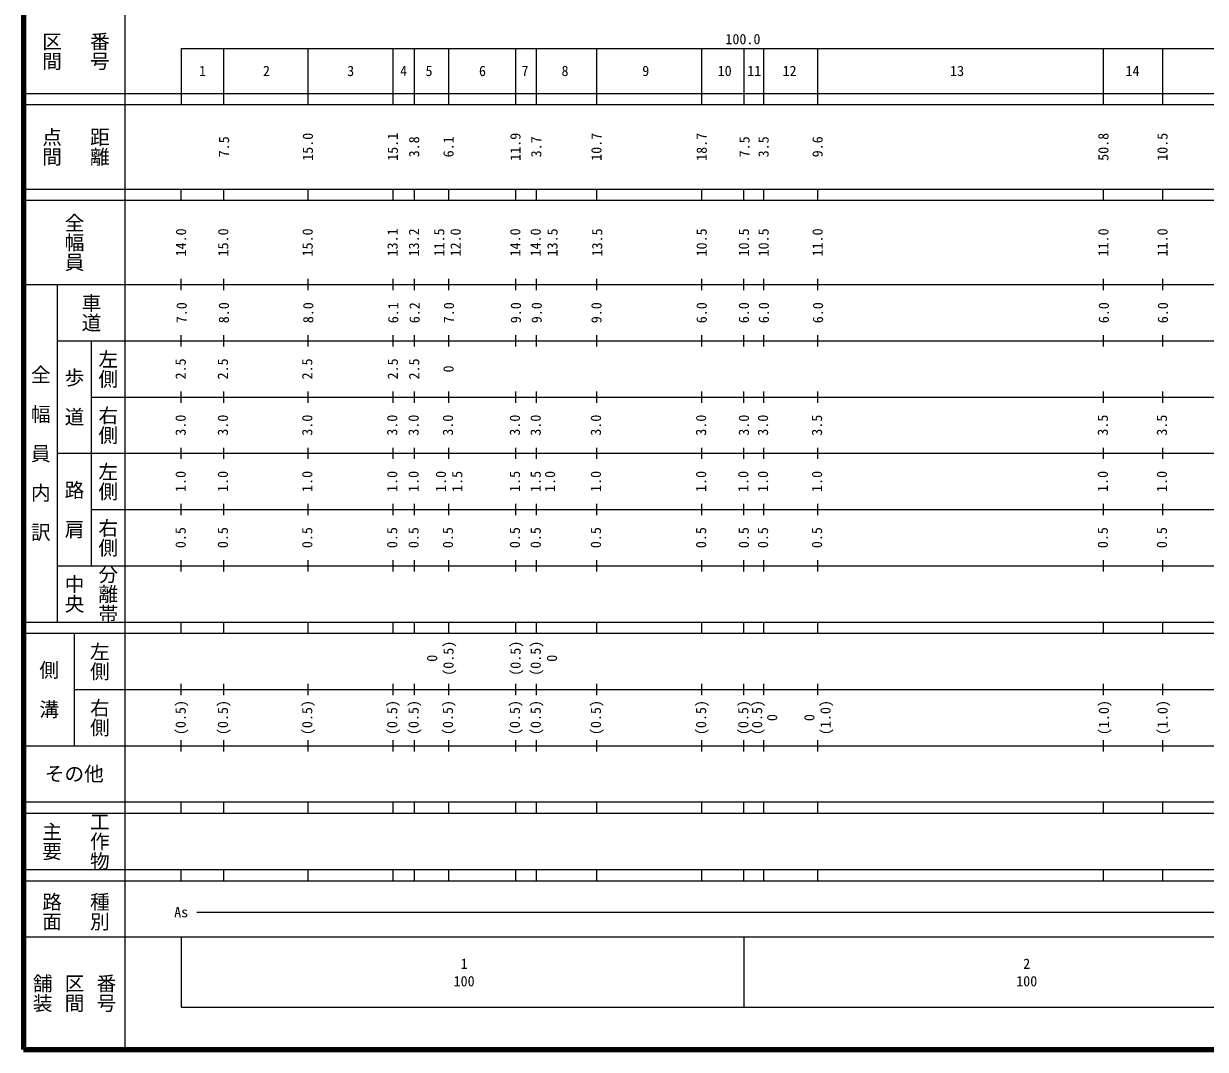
# Model space of a CAD drawing. Units: millimetres on the paper, enlarged 1000 times. Extents: x 40000 to 680000, y 20000 to 380000.
# Drawn here: x 40000 to 250038, y 20000 to 202409 of the extents above; entities that cross this region are included whole.
import ezdxf
from ezdxf.enums import TextEntityAlignment as Align

# ---------------------------------------------------------------- set-up
doc = ezdxf.new("R2010")
doc.units = ezdxf.units.MM
doc.header["$LTSCALE"] = 1000
doc.layers.add('M-TTL', color=2, linetype='Continuous', lineweight=140)
doc.layers.add('M-TTL-BAND', color=7, linetype='Continuous', lineweight=25)
doc.styles.add('@ＭＳ ゴシック', font='')
doc.styles.add('ＭＳ ゴシック', font='')
doc.styles.get('@ＭＳ ゴシック').set_extended_font_data('@MS Gothic')
doc.styles.get('ＭＳ ゴシック').set_extended_font_data('MS Gothic')

msp = doc.modelspace()

# ---------------------------------------------------------------- linework, layer by layer
at = {"layer": 'M-TTL'}
for p, q in [((40000, 380000), (40000, 20000)), ((40000, 20000), (680000, 20000))]:
    msp.add_line(p, q, dxfattribs=at)
at = {"layer": 'M-TTL-BAND'}
for p, q in [((58000, 370000), (58000, 20000)), ((68000, 198000), (579000, 198000)), ((68000, 198000), (68000, 188000)), ((75500, 198000), (75500, 188000)), ((90500, 198000), (90500, 188000)), ((105600, 198000), (105600, 188000)), ((109400, 198000), (109400, 188000)), ((115500, 198000), (115500, 188000)), ((127400, 198000), (127400, 188000)), ((131100, 198000), (131100, 188000)), ((141800, 198000), (141800, 188000)), ((160500, 198000), (160500, 188000)), ((168000, 198000), (168000, 188000)), ((171500, 198000), (171500, 188000)), ((181100, 198000), (181100, 188000)), ((231900, 198000), (231900, 188000)), ((242400, 198000), (242400, 188000)), ((40000, 190000), (579000, 190000)), ((40000, 188000), (579000, 188000)), ((40000, 173000), (579000, 173000)), ((68000, 171000), (68000, 173000)), ((75500, 173000), (75500, 171000)), ((90500, 173000), (90500, 171000)), ((105600, 173000), (105600, 171000)), ((109400, 173000), (109400, 171000)), ((115500, 173000), (115500, 171000)), ((127400, 173000), (127400, 171000)), ((131100, 173000), (131100, 171000)), ((141800, 173000), (141800, 171000)), ((160500, 173000), (160500, 171000)), ((168000, 171000), (168000, 173000)), ((171500, 173000), (171500, 171000)), ((181100, 173000), (181100, 171000)), ((231900, 173000), (231900, 171000)), ((242400, 173000), (242400, 171000)), ((40000, 171000), (579000, 171000)), ((40000, 156000), (579000, 156000)), ((46000, 96000), (46000, 156000)), ((68000, 155000), (68000, 157000)), ((75500, 157000), (75500, 155000)), ((90500, 157000), (90500, 155000)), ((105600, 157000), (105600, 155000)), ((109400, 157000), (109400, 155000)), ((115500, 157000), (115500, 155000)), ((127400, 157000), (127400, 155000)), ((131100, 157000), (131100, 155000)), ((141800, 157000), (141800, 155000)), ((160500, 157000), (160500, 155000)), ((168000, 155000), (168000, 157000)), ((171500, 157000), (171500, 155000)), ((181100, 157000), (181100, 155000)), ((231900, 157000), (231900, 155000)), ((242400, 157000), (242400, 155000)), ((46000, 146000), (579000, 146000)), ((52000, 146000), (52000, 106000)), ((68000, 145000), (68000, 147000)), ((75500, 147000), (75500, 145000)), ((90500, 147000), (90500, 145000)), ((105600, 147000), (105600, 145000)), ((109400, 147000), (109400, 145000)), ((115500, 147000), (115500, 145000)), ((127400, 147000), (127400, 145000)), ((131100, 147000), (131100, 145000)), ((141800, 147000), (141800, 145000)), ((160500, 147000), (160500, 145000)), ((168000, 145000), (168000, 147000)), ((171500, 147000), (171500, 145000)), ((181100, 147000), (181100, 145000)), ((231900, 147000), (231900, 145000)), ((242400, 147000), (242400, 145000)), ((68000, 135000), (68000, 137000)), ((75500, 137000), (75500, 135000)), ((90500, 137000), (90500, 135000)), ((105600, 137000), (105600, 135000)), ((109400, 137000), (109400, 135000)), ((115500, 137000), (115500, 135000)), ((127400, 137000), (127400, 135000)), ((131100, 137000), (131100, 135000)), ((141800, 137000), (141800, 135000)), ((160500, 137000), (160500, 135000)), ((168000, 135000), (168000, 137000)), ((171500, 137000), (171500, 135000)), ((181100, 137000), (181100, 135000)), ((231900, 137000), (231900, 135000)), ((242400, 137000), (242400, 135000)), ((52000, 136000), (579000, 136000)), ((68000, 125000), (68000, 127000)), ((75500, 127000), (75500, 125000)), ((90500, 127000), (90500, 125000)), ((105600, 127000), (105600, 125000)), ((109400, 127000), (109400, 125000)), ((115500, 127000), (115500, 125000)), ((127400, 127000), (127400, 125000)), ((131100, 127000), (131100, 125000)), ((141800, 127000), (141800, 125000)), ((160500, 127000), (160500, 125000)), ((168000, 125000), (168000, 127000)), ((171500, 127000), (171500, 125000)), ((181100, 127000), (181100, 125000)), ((231900, 127000), (231900, 125000)), ((242400, 127000), (242400, 125000)), ((46000, 126000), (579000, 126000)), ((52000, 116000), (579000, 116000)), ((68000, 115000), (68000, 117000)), ((75500, 117000), (75500, 115000)), ((90500, 117000), (90500, 115000)), ((105600, 117000), (105600, 115000)), ((109400, 117000), (109400, 115000)), ((115500, 117000), (115500, 115000)), ((127400, 117000), (127400, 115000)), ((131100, 117000), (131100, 115000)), ((141800, 117000), (141800, 115000)), ((160500, 117000), (160500, 115000)), ((168000, 115000), (168000, 117000)), ((171500, 117000), (171500, 115000)), ((181100, 117000), (181100, 115000)), ((231900, 117000), (231900, 115000)), ((242400, 117000), (242400, 115000)), ((46000, 106000), (579000, 106000)), ((68000, 105000), (68000, 107000)), ((75500, 107000), (75500, 105000)), ((90500, 107000), (90500, 105000)), ((105600, 107000), (105600, 105000)), ((109400, 107000), (109400, 105000)), ((115500, 107000), (115500, 105000)), ((127400, 107000), (127400, 105000)), ((131100, 107000), (131100, 105000)), ((141800, 107000), (141800, 105000)), ((160500, 107000), (160500, 105000)), ((168000, 105000), (168000, 107000)), ((171500, 107000), (171500, 105000)), ((181100, 107000), (181100, 105000)), ((231900, 107000), (231900, 105000)), ((242400, 107000), (242400, 105000)), ((40000, 96000), (579000, 96000)), ((68000, 94000), (68000, 96000)), ((75500, 96000), (75500, 94000)), ((90500, 96000), (90500, 94000)), ((105600, 96000), (105600, 94000)), ((109400, 96000), (109400, 94000)), ((115500, 96000), (115500, 94000)), ((127400, 96000), (127400, 94000)), ((131100, 96000), (131100, 94000)), ((141800, 96000), (141800, 94000)), ((160500, 96000), (160500, 94000)), ((168000, 94000), (168000, 96000)), ((171500, 96000), (171500, 94000)), ((181100, 96000), (181100, 94000)), ((231900, 96000), (231900, 94000)), ((242400, 96000), (242400, 94000)), ((40000, 94000), (579000, 94000)), ((49000, 94000), (49000, 74000)), ((68000, 83000), (68000, 85000)), ((75500, 85000), (75500, 83000)), ((90500, 85000), (90500, 83000)), ((105600, 85000), (105600, 83000)), ((109400, 85000), (109400, 83000)), ((115500, 85000), (115500, 83000)), ((127400, 85000), (127400, 83000)), ((131100, 85000), (131100, 83000)), ((141800, 85000), (141800, 83000)), ((160500, 85000), (160500, 83000)), ((168000, 83000), (168000, 85000)), ((171500, 85000), (171500, 83000)), ((181100, 85000), (181100, 83000)), ((231900, 85000), (231900, 83000)), ((242400, 85000), (242400, 83000)), ((49000, 84000), (579000, 84000)), ((40000, 74000), (579000, 74000)), ((68000, 73000), (68000, 75000)), ((75500, 75000), (75500, 73000)), ((90500, 75000), (90500, 73000)), ((105600, 75000), (105600, 73000)), ((109400, 75000), (109400, 73000)), ((115500, 75000), (115500, 73000)), ((127400, 75000), (127400, 73000)), ((131100, 75000), (131100, 73000)), ((141800, 75000), (141800, 73000)), ((160500, 75000), (160500, 73000)), ((168000, 73000), (168000, 75000)), ((171500, 75000), (171500, 73000)), ((181100, 75000), (181100, 73000)), ((231900, 75000), (231900, 73000)), ((242400, 75000), (242400, 73000)), ((40000, 64000), (579000, 64000)), ((68000, 62000), (68000, 64000)), ((75500, 64000), (75500, 62000)), ((90500, 64000), (90500, 62000)), ((105600, 64000), (105600, 62000)), ((109400, 64000), (109400, 62000)), ((115500, 64000), (115500, 62000)), ((127400, 64000), (127400, 62000)), ((131100, 64000), (131100, 62000)), ((141800, 64000), (141800, 62000)), ((160500, 64000), (160500, 62000)), ((168000, 62000), (168000, 64000)), ((171500, 64000), (171500, 62000)), ((181100, 64000), (181100, 62000)), ((231900, 64000), (231900, 62000)), ((242400, 64000), (242400, 62000)), ((40000, 62000), (579000, 62000)), ((40000, 52000), (579000, 52000)), ((68000, 50000), (68000, 52000)), ((75500, 52000), (75500, 50000)), ((90500, 52000), (90500, 50000)), ((105600, 52000), (105600, 50000)), ((109400, 52000), (109400, 50000)), ((115500, 52000), (115500, 50000)), ((127400, 52000), (127400, 50000)), ((131100, 52000), (131100, 50000)), ((141800, 52000), (141800, 50000)), ((160500, 52000), (160500, 50000)), ((168000, 50000), (168000, 52000)), ((171500, 52000), (171500, 50000)), ((181100, 52000), (181100, 50000)), ((231900, 52000), (231900, 50000)), ((242400, 52000), (242400, 50000)), ((40000, 50000), (579000, 50000)), ((70805, 44406), (565903, 44406)), ((40000, 40000), (579000, 40000)), ((68000, 40000), (68000, 27500)), ((168000, 40000), (168000, 27500)), ((68000, 27500), (579000, 27500))]:
    msp.add_line(p, q, dxfattribs=at)

# ---------------------------------------------------------------- texts
for s, height, rotation, style, p in [('区間', 2566, 270, '@ＭＳ ゴシック', (45000, 197500)), ('番号', 2566, 270, '@ＭＳ ゴシック', (53500, 197500)), ('点間', 2566, 270, '@ＭＳ ゴシック', (45000, 180500)), ('距離', 2566, 270, '@ＭＳ ゴシック', (53500, 180500)), ('15.0', 1833, 90, 'ＭＳ ゴシック', (90500, 180500)), ('15.1', 1833, 90, 'ＭＳ ゴシック', (105600, 180500)), ('11.9', 1833, 90, 'ＭＳ ゴシック', (127400, 180500)), ('10.7', 1833, 90, 'ＭＳ ゴシック', (141800, 180500)), ('18.7', 1833, 90, 'ＭＳ ゴシック', (160500, 180500)), ('50.8', 1833, 90, 'ＭＳ ゴシック', (231900, 180500)), ('10.5', 1833, 90, 'ＭＳ ゴシック', (242400, 180500)), ('7.5', 1833, 90, 'ＭＳ ゴシック', (75602, 180500)), ('3.8', 1833, 90, 'ＭＳ ゴシック', (109400, 180500)), ('6.1', 1833, 90, 'ＭＳ ゴシック', (115500, 180500)), ('3.7', 1833, 90, 'ＭＳ ゴシック', (131100, 180500)), ('7.5', 1833, 90, 'ＭＳ ゴシック', (168102, 180500)), ('3.5', 1833, 90, 'ＭＳ ゴシック', (171500, 180500)), ('9.6', 1833, 90, 'ＭＳ ゴシック', (181100, 180500)), ('全幅員', 2566, 270, '@ＭＳ ゴシック', (49000, 163500)), ('14.0', 1833, 90, 'ＭＳ ゴシック', (67963, 163500)), ('15.0', 1833, 90, 'ＭＳ ゴシック', (75463, 163500)), ('15.0', 1833, 90, 'ＭＳ ゴシック', (90463, 163500)), ('13.1', 1833, 90, 'ＭＳ ゴシック', (105563, 163500)), ('13.2', 1833, 90, 'ＭＳ ゴシック', (109363, 163500)), ('11.5', 1833, 90, 'ＭＳ ゴシック', (113847, 163500)), ('12.0', 1833, 90, 'ＭＳ ゴシック', (116770, 163500)), ('14.0', 1833, 90, 'ＭＳ ゴシック', (127363, 163500)), ('14.0', 1833, 90, 'ＭＳ ゴシック', (131001, 163500)), ('13.5', 1833, 90, 'ＭＳ ゴシック', (133979, 163500)), ('13.5', 1833, 90, 'ＭＳ ゴシック', (141929, 163500)), ('10.5', 1833, 90, 'ＭＳ ゴシック', (160500, 163500)), ('10.5', 1833, 90, 'ＭＳ ゴシック', (168000, 163500)), ('10.5', 1833, 90, 'ＭＳ ゴシック', (171507, 163500)), ('11.0', 1833, 90, 'ＭＳ ゴシック', (181100, 163500)), ('11.0', 1833, 90, 'ＭＳ ゴシック', (231900, 163500)), ('11.0', 1833, 90, 'ＭＳ ゴシック', (242400, 163500)), ('車道', 2566, 270, '@ＭＳ ゴシック', (52000, 151000)), ('7.0', 1833, 90, 'ＭＳ ゴシック', (68075, 151000)), ('8.0', 1833, 90, 'ＭＳ ゴシック', (75575, 151000)), ('8.0', 1833, 90, 'ＭＳ ゴシック', (90575, 151000)), ('6.1', 1833, 90, 'ＭＳ ゴシック', (105675, 151000)), ('6.2', 1833, 90, 'ＭＳ ゴシック', (109475, 151000)), ('7.0', 1833, 90, 'ＭＳ ゴシック', (115575, 151000)), ('9.0', 1833, 90, 'ＭＳ ゴシック', (127475, 151000)), ('9.0', 1833, 90, 'ＭＳ ゴシック', (131175, 151000)), ('9.0', 1833, 90, 'ＭＳ ゴシック', (141800, 151000)), ('6.0', 1833, 90, 'ＭＳ ゴシック', (160500, 151000)), ('6.0', 1833, 90, 'ＭＳ ゴシック', (168000, 151000)), ('6.0', 1833, 90, 'ＭＳ ゴシック', (171550, 151000)), ('6.0', 1833, 90, 'ＭＳ ゴシック', (181175, 151000)), ('6.0', 1833, 90, 'ＭＳ ゴシック', (231975, 151000)), ('6.0', 1833, 90, 'ＭＳ ゴシック', (242475, 151000)), ('左側', 2566, 270, '@ＭＳ ゴシック', (55000, 141000)), ('全\u3000幅\u3000員\u3000内\u3000訳', 2566, 270, '@ＭＳ ゴシック', (43000, 126000)), ('歩\u3000道', 2566, 270, '@ＭＳ ゴシック', (49000, 136000)), ('2.5', 1833, 90, 'ＭＳ ゴシック', (67896, 141000)), ('2.5', 1833, 90, 'ＭＳ ゴシック', (75396, 141000)), ('2.5', 1833, 90, 'ＭＳ ゴシック', (90396, 141000)), ('2.5', 1833, 90, 'ＭＳ ゴシック', (105600, 141000)), ('2.5', 1833, 90, 'ＭＳ ゴシック', (109400, 141000)), ('0', 1833, 90, 'ＭＳ ゴシック', (115500, 141000)), ('右側', 2566, 270, '@ＭＳ ゴシック', (55000, 131000)), ('3.0', 1833, 90, 'ＭＳ ゴシック', (67896, 131000)), ('3.0', 1833, 90, 'ＭＳ ゴシック', (75396, 131000)), ('3.0', 1833, 90, 'ＭＳ ゴシック', (90396, 131000)), ('3.0', 1833, 90, 'ＭＳ ゴシック', (105496, 131000)), ('3.0', 1833, 90, 'ＭＳ ゴシック', (109296, 131000)), ('3.0', 1833, 90, 'ＭＳ ゴシック', (115396, 131000)), ('3.0', 1833, 90, 'ＭＳ ゴシック', (127296, 131000)), ('3.0', 1833, 90, 'ＭＳ ゴシック', (130996, 131000)), ('3.0', 1833, 90, 'ＭＳ ゴシック', (141696, 131000)), ('3.0', 1833, 90, 'ＭＳ ゴシック', (160396, 131000)), ('3.0', 1833, 90, 'ＭＳ ゴシック', (168000, 131000)), ('3.0', 1833, 90, 'ＭＳ ゴシック', (171396, 131000)), ('3.5', 1833, 90, 'ＭＳ ゴシック', (180996, 131000)), ('3.5', 1833, 90, 'ＭＳ ゴシック', (231796, 131000)), ('3.5', 1833, 90, 'ＭＳ ゴシック', (242296, 131000)), ('左側', 2566, 270, '@ＭＳ ゴシック', (55000, 121000)), ('1.0', 1833, 90, 'ＭＳ ゴシック', (67896, 121000)), ('1.0', 1833, 90, 'ＭＳ ゴシック', (75396, 121000)), ('1.0', 1833, 90, 'ＭＳ ゴシック', (90396, 121000)), ('1.0', 1833, 90, 'ＭＳ ゴシック', (105496, 121000)), ('1.0', 1833, 90, 'ＭＳ ゴシック', (109296, 121000)), ('1.0', 1833, 90, 'ＭＳ ゴシック', (114146, 121000)), ('1.5', 1833, 90, 'ＭＳ ゴシック', (117057, 121000)), ('1.5', 1833, 90, 'ＭＳ ゴシック', (127296, 121000)), ('1.5', 1833, 90, 'ＭＳ ゴシック', (130996, 121000)), ('1.0', 1833, 90, 'ＭＳ ゴシック', (133548, 121000)), ('1.0', 1833, 90, 'ＭＳ ゴシック', (141696, 121000)), ('1.0', 1833, 90, 'ＭＳ ゴシック', (160396, 121000)), ('1.0', 1833, 90, 'ＭＳ ゴシック', (167896, 121000)), ('1.0', 1833, 90, 'ＭＳ ゴシック', (171396, 121000)), ('1.0', 1833, 90, 'ＭＳ ゴシック', (180996, 121000)), ('1.0', 1833, 90, 'ＭＳ ゴシック', (231796, 121000)), ('1.0', 1833, 90, 'ＭＳ ゴシック', (242296, 121000)), ('路\u3000肩', 2566, 270, '@ＭＳ ゴシック', (49000, 116000)), ('右側', 2566, 270, '@ＭＳ ゴシック', (55000, 111000)), ('0.5', 1833, 90, 'ＭＳ ゴシック', (67896, 111000)), ('0.5', 1833, 90, 'ＭＳ ゴシック', (75396, 111000)), ('0.5', 1833, 90, 'ＭＳ ゴシック', (90396, 111000)), ('0.5', 1833, 90, 'ＭＳ ゴシック', (105496, 111000)), ('0.5', 1833, 90, 'ＭＳ ゴシック', (109296, 111000)), ('0.5', 1833, 90, 'ＭＳ ゴシック', (115396, 111000)), ('0.5', 1833, 90, 'ＭＳ ゴシック', (127296, 111000)), ('0.5', 1833, 90, 'ＭＳ ゴシック', (130996, 111000)), ('0.5', 1833, 90, 'ＭＳ ゴシック', (141696, 111000)), ('0.5', 1833, 90, 'ＭＳ ゴシック', (160396, 111000)), ('0.5', 1833, 90, 'ＭＳ ゴシック', (167975, 111000)), ('0.5', 1833, 90, 'ＭＳ ゴシック', (171396, 111000)), ('0.5', 1833, 90, 'ＭＳ ゴシック', (180996, 111000)), ('0.5', 1833, 90, 'ＭＳ ゴシック', (231796, 111000)), ('0.5', 1833, 90, 'ＭＳ ゴシック', (242296, 111000)), ('分離帯', 2566, 270, '@ＭＳ ゴシック', (55000, 101000)), ('中央', 2566, 270, '@ＭＳ ゴシック', (49000, 101000)), ('左側', 2566, 270, '@ＭＳ ゴシック', (53500, 89000)), ('(0.5)', 1833, 90, 'ＭＳ ゴシック', (115500, 89551)), ('(0.5)', 1833, 90, 'ＭＳ ゴシック', (127420, 89551)), ('(0.5)', 1833, 90, 'ＭＳ ゴシック', (130996, 89551)), ('側\u3000溝', 2566, 270, '@ＭＳ ゴシック', (44500, 84000)), ('0', 1833, 90, 'ＭＳ ゴシック', (112587, 89551)), ('0', 1833, 90, 'ＭＳ ゴシック', (133889, 89551)), ('右側', 2566, 270, '@ＭＳ ゴシック', (53500, 79000)), ('(0.5)', 1833, 90, 'ＭＳ ゴシック', (67896, 79000)), ('(0.5)', 1833, 90, 'ＭＳ ゴシック', (75396, 79000)), ('(0.5)', 1833, 90, 'ＭＳ ゴシック', (90396, 79000)), ('(0.5)', 1833, 90, 'ＭＳ ゴシック', (105496, 79000)), ('(0.5)', 1833, 90, 'ＭＳ ゴシック', (109296, 79000)), ('(0.5)', 1833, 90, 'ＭＳ ゴシック', (115396, 79000)), ('(0.5)', 1833, 90, 'ＭＳ ゴシック', (127296, 79000)), ('(0.5)', 1833, 90, 'ＭＳ ゴシック', (130996, 79000)), ('(0.5)', 1833, 90, 'ＭＳ ゴシック', (141696, 79000)), ('(0.5)', 1833, 90, 'ＭＳ ゴシック', (160396, 79000)), ('(0.5)', 1833, 90, 'ＭＳ ゴシック', (167896, 79000)), ('(0.5)', 1833, 90, 'ＭＳ ゴシック', (170350, 79000)), ('(1.0)', 1833, 90, 'ＭＳ ゴシック', (182511, 79000)), ('(1.0)', 1833, 90, 'ＭＳ ゴシック', (231976, 79000)), ('(1.0)', 1833, 90, 'ＭＳ ゴシック', (242413, 79000)), ('0', 1833, 90, 'ＭＳ ゴシック', (173028, 79000)), ('0', 1833, 90, 'ＭＳ ゴシック', (179642, 79000)), ('工作物', 2566, 270, '@ＭＳ ゴシック', (53500, 57000)), ('主要', 2566, 270, '@ＭＳ ゴシック', (45000, 57000)), ('路面', 2566, 270, '@ＭＳ ゴシック', (45000, 44500)), ('種別', 2566, 270, '@ＭＳ ゴシック', (53500, 44500)), ('舗装', 2566, 270, '@ＭＳ ゴシック', (43333, 30000)), ('区間', 2566, 270, '@ＭＳ ゴシック', (49000, 30000)), ('番号', 2566, 270, '@ＭＳ ゴシック', (54667, 30000))]:
    msp.add_text(s, height=height, rotation=rotation, dxfattribs=dict(at, style=style)).set_placement(p, align=Align.MIDDLE_CENTER)
at = {"layer": 'M-TTL-BAND', "style": 'ＭＳ ゴシック'}
msp.add_text('100.0', height=1833, dxfattribs=at).set_placement((167844, 198195), align=Align.BOTTOM_CENTER)
for s, height, p in [('1', 1833, (71816, 194000)), ('2', 1833, (83161, 194000)), ('3', 1833, (98127, 194000)), ('4', 1833, (107535, 194000)), ('5', 1833, (112055, 194000)), ('6', 1833, (121555, 194000)), ('7', 1833, (129119, 194000)), ('8', 1833, (136221, 194000)), ('9', 1833, (150576, 194000)), ('10', 1833, (164596, 194000)), ('11', 1833, (169853, 194000)), ('12', 1833, (176125, 194000)), ('13', 1833, (205911, 194000)), ('14', 1833, (237087, 194000)), ('その他', 2566, (49000, 69000)), ('As', 1833, (68006, 44406)), ('1', 1833, (118288, 35238)), ('2', 1833, (218288, 35238)), ('100', 1833, (118288, 32131)), ('100', 1833, (218288, 32131))]:
    msp.add_text(s, height=height, dxfattribs=at).set_placement(p, align=Align.MIDDLE_CENTER)

doc.saveas('drawing.dxf')
